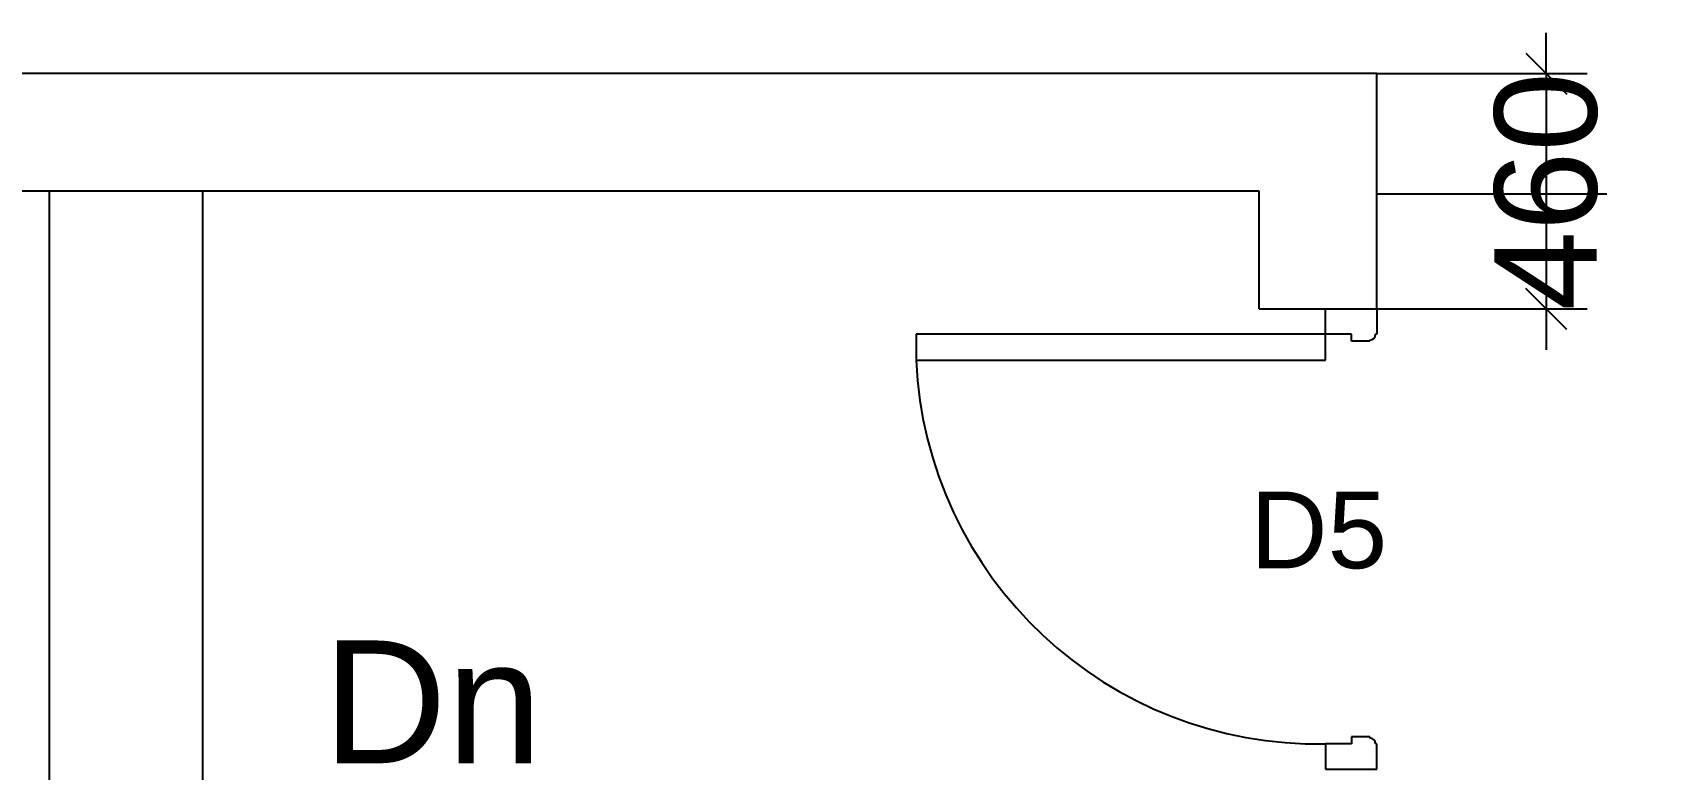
# Model space of a CAD drawing. Extents: x 7897917 to 8423973, y -6487334 to -6173396.
# Drawn here: x 8221755 to 8224954, y -6440585 to -6439145 of the extents above; entities that cross this region are included whole.
import ezdxf
from ezdxf.enums import TextEntityAlignment as Align

# ---------------------------------------------------------------- set-up
doc = ezdxf.new("R2010")
doc.units = 0
doc.header["$LTSCALE"] = 600
doc.header["$MEASUREMENT"] = 0
doc.header["$PDMODE"] = 35
doc.linetypes.add('HIDDEN', pattern=[0.375, 0.25, -0.125])
doc.layers.get('0').update_dxf_attribs({"linetype": 'CONTINUOUS'})
doc.layers.get('Defpoints').update_dxf_attribs({"linetype": 'CONTINUOUS'})
for name, color, linetype in [('DOOR', 32, 'CONTINUOUS'), ('joinery', 7, 'CONTINUOUS'), ('Ridge', 53, 'CONTINUOUS'), ('Stairscase', 7, 'CONTINUOUS'), ('Walls', 7, 'CONTINUOUS'), ('Working Dim', 5, 'CONTINUOUS')]:
    doc.layers.add(name, color=color, linetype=linetype)
doc.styles.add('ari', font='arial.ttf')
doc.styles.add('ARIAL', font='arial.ttf')
doc.dimstyles.new('int. dim', dxfattribs={"dimtxt": 450, "dimasz": 80, "dimexe": 80, "dimexo": 0, "dimgap": 70, "dimtad": 0, "dimdec": 0, "dimzin": 12, "dimdsep": 46, "dimtxsty": 'ari', "dimblk": 'OBLIQUE', "dimcen": 2, "dimdle": 80, "dimclrd": 256, "dimclre": 256, "dimclrt": 6, "dimadec": 0, "dimazin": 0, "dimtfac": 1, "dimtdec": 0, "dimtix": 1, "dimtmove": 2, "dimatfit": 3, "dimfxl": 1, "dimtolj": 1, "dimtzin": 0, "dimlwd": -1, "dimlwe": -1, "dimarcsym": 0})

# ---------------------------------------------------------------- blocks, each defined once
blk = doc.blocks.new('1000')
at = {"layer": 'DOOR'}
for p, q in [((0, -100), (0, 0)), ((0, 0), (49.7, 0)), ((49.7, 0), (49.7, -2.2)), ((63.2, -13.5), (61, -13.5)), ((63.2, -13.5), (63.2, -49.5)), ((836.8, -13.5), (836.8, -49.5)), ((836.8, -13.5), (839, -13.5)), ((850.3, 0), (850.3, -2.2)), ((900, 0), (850.3, 0)), ((900, -100), (900, 0)), ((63.2, -49.5), (49.7, -49.5)), ((49.7, -49.5), (49.7, -100)), ((836.8, -49.5), (850.3, -49.5)), ((850.3, -49.5), (850.3, -100)), ((49.7, -100), (0, -100)), ((49.7, -100), (49.7, -900.6)), ((100.2, -100), (49.7, -100)), ((100.2, -900.6), (100.2, -100)), ((850.3, -100), (900, -100)), ((49.7, -900.6), (100.2, -900.6))]:
    blk.add_line(p, q, dxfattribs=at)
for centre, major_axis, start_param, end_param in [((49.7, -13.5), (-7.95, 7.95), 3.926991, 5.497787), ((850.3, -13.5), (7.95, 7.95), 0.785398, 2.356194)]:
    blk.add_ellipse(centre, major_axis=major_axis, ratio=1, start_param=start_param, end_param=end_param, dxfattribs=at)
at = {"layer": 'DOOR', "color": 145}
blk.add_ellipse((64.3, -115.3), major_axis=(-519.7, 589.8), ratio=1, start_param=2.464943, end_param=4.009476, dxfattribs=at)
blk = doc.blocks.new('_Oblique')
at = {"color": 0, "linetype": 'ByBlock', "lineweight": -2}
blk.add_line((-0.5, -0.5), (0.5, 0.5), dxfattribs=at)
blk = doc.blocks.new('*D2713')
at = {"layer": 'Defpoints', "color": 0, "transparency": 16777216}
for p in [(8224382.2, -6439225.3, 9.2), (8224383.3, -6439685.2, 6.8), (8224713.5, -6439685.2)]:
    blk.add_point(p, dxfattribs=at)
at = {"layer": 'Working Dim', "transparency": 16777216}
for p, q in [((8224713.5, -6439225.3), (8224713.5, -6439145.3)), ((8224382.2, -6439225.3), (8224793.5, -6439225.3)), ((8224713.5, -6439225.3), (8224713.5, -6439685.2)), ((8224383.3, -6439685.2), (8224793.5, -6439685.2)), ((8224713.5, -6439685.2), (8224713.5, -6439765.2))]:
    blk.add_line(p, q, dxfattribs=at)
at = {"layer": 'Working Dim', "transparency": 16777216, "xscale": 80, "yscale": 80, "zscale": 80}
for p, rotation in [((8224713.5, -6439225.3), 270), ((8224713.5, -6439685.2), 90)]:
    blk.add_blockref('_Oblique', p, dxfattribs=dict(at, rotation=rotation))
at = {"layer": 'Working Dim', "color": 6, "transparency": 16777216, "insert": (8224713.5, -6439455.2), "char_height": 200, "attachment_point": 5, "rotation": 90, "style": 'ari'}
blk.add_mtext('\\A1;460', dxfattribs=at)

msp = doc.modelspace()

# ---------------------------------------------------------------- linework, layer by layer
at = {"layer": 'Ridge', "linetype": 'HIDDEN', "ltscale": 3}
msp.add_line((8224382.16, -6439459.982, 8.025), (8234389.708, -6439459.982, 8.025), dxfattribs=at)
at = {"layer": 'Stairscase', "color": 7, "linetype": 'Continuous'}
for p, q in [((8221787.25, -6441855.2, 2.894), (8221787.25, -6439455.242, 2.894)), ((8222087.25, -6441855.2, 2.894), (8222087.25, -6439455.242, 2.894))]:
    msp.add_line(p, q, dxfattribs=at)
at = {"layer": 'Walls', "linetype": 'Continuous'}
for p, q in [((8224382.159, -6439225.293, 2.894), (8219722.16, -6439225.24, 2.894)), ((8224152.161, -6439455.242, 6.82), (8219722.16, -6439455.242, 2.894)), ((8224152.161, -6439685.184, 6.82), (8224383.27, -6439685.184, 6.82))]:
    msp.add_line(p, q, dxfattribs=at)
at = {"layer": 'Walls'}
for p, q in [((8224382.161, -6439685.184, 6.82), (8224382.159, -6439225.293, 9.231)), ((8224152.161, -6439685.184, 6.82), (8224152.161, -6439455.242, 6.82))]:
    msp.add_line(p, q, dxfattribs=at)

# ---------------------------------------------------------------- block references
at = {"layer": 'DOOR', "linetype": 'Continuous', "rotation": 270.0000130200481}
msp.add_blockref('1000', (8224382.154, -6439685.184, 4.128), dxfattribs=at)

# ---------------------------------------------------------------- texts
at = {"layer": 'joinery', "style": 'ari'}
msp.add_text('D5', height=150, dxfattribs=at).set_placement((8224268.752, -6440192.26, 4.128), align=Align.CENTER)
at = {"layer": 'Stairscase', "color": 7, "linetype": 'Continuous', "style": 'ARIAL'}
msp.add_text('Dn', height=240, dxfattribs=at).set_placement((8222536.179, -6440573.385, -4.783), align=Align.CENTER)

# ---------------------------------------------------------------- dimensions: what is measured, and where the dimension line sits
at = {"layer": 'Working Dim', "color": 7}
dim = msp.add_linear_dim(base=(8224713.456, -6439685.184), p1=(8224382.159, -6439225.293, 9.231), p2=(8224383.27, -6439685.184, 6.82), angle=90, dimstyle='int. dim', override={"dimtxt": 200, "dimarcsym": 1}, dxfattribs=at)
dim.commit()
dim.dimension.update_dxf_attribs({"geometry": '*D2713', "text_midpoint": (8224713.456, -6439455.239)})

doc.saveas('drawing.dxf')
